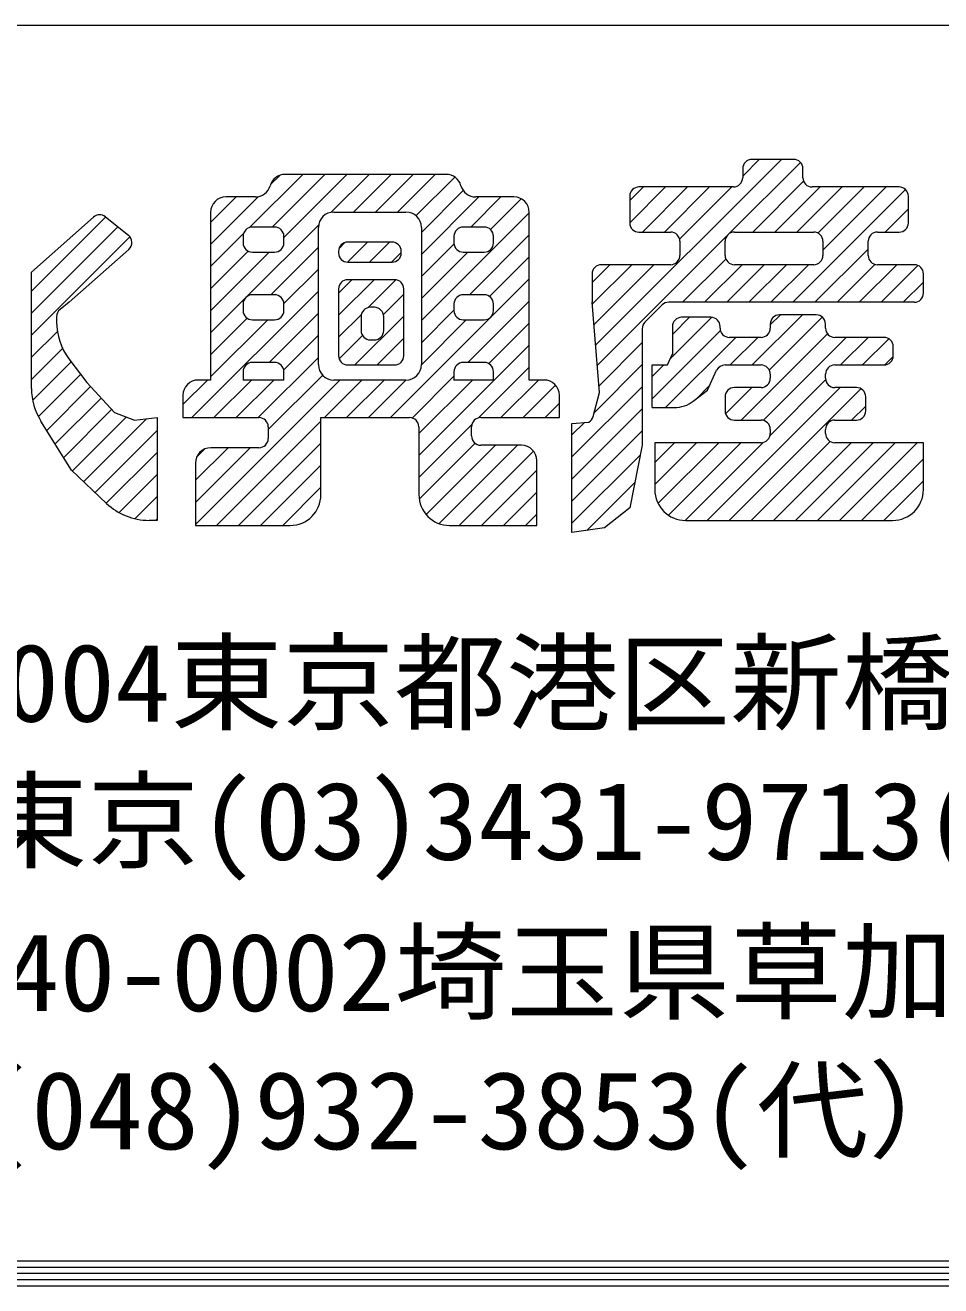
# Model space of a CAD drawing. Units: millimetres at full size; details may follow other scales. Extents: x -1603 to 1599, y -1129 to 1133.
# Drawn here: x -953 to -865.1, y -1129.2 to -1008 of the extents above; entities that cross this region are included whole.
import ezdxf
from ezdxf.enums import TextEntityAlignment as Align

# ---------------------------------------------------------------- set-up
doc = ezdxf.new("R2010")
doc.units = ezdxf.units.MM
doc.header["$LTSCALE"] = 4
doc.layers.add('0-0_0', color=7, linetype='Continuous', lineweight=18)
doc.layers.add('1-0_WAKU', color=7, linetype='Continuous', lineweight=18)
doc.styles.add('ＭＳ ゴシック', font='')
doc.styles.get('ＭＳ ゴシック').set_extended_font_data('MS Gothic')

msp = doc.modelspace()

# ---------------------------------------------------------------- linework, layer by layer
at = {"layer": '0-0_0'}
for p, q in [((-898.224, -1038.751), (-880.372, -1020.899)), ((-885.415, -1028.064), (-878.54, -1021.188)), ((-884.092, -1022.498), (-882.494, -1020.899)), ((-879.191, -1020.899), (-883.204, -1020.899)), ((-931.472, -1027.452), (-926.366, -1022.346)), ((-929.455, -1023.313), (-928.58, -1022.438)), ((-929.307, -1027.408), (-924.245, -1022.346)), ((-928.182, -1028.404), (-922.124, -1022.346)), ((-912.592, -1022.346), (-928.074, -1022.346)), ((-923.641, -1025.984), (-920.002, -1022.346)), ((-921.497, -1025.962), (-917.881, -1022.346)), ((-919.376, -1025.962), (-915.76, -1022.346)), ((-917.254, -1025.962), (-913.638, -1022.346)), ((-915.49, -1026.318), (-911.77, -1022.599)), ((-884.092, -1021.787), (-884.092, -1022.663)), ((-878.303, -1022.663), (-878.303, -1021.787)), ((-914.972, -1027.921), (-910.942, -1023.892)), ((-894.948, -1024.869), (-893.63, -1023.551)), ((-894.948, -1026.99), (-891.509, -1023.551)), ((-884.98, -1023.551), (-894.06, -1023.551)), ((-893.727, -1027.89), (-889.388, -1023.551)), ((-891.606, -1027.89), (-887.266, -1023.551)), ((-890.154, -1028.56), (-885.145, -1023.551)), ((-883.12, -1027.89), (-878.234, -1023.004)), ((-880.999, -1027.89), (-876.66, -1023.551)), ((-879.264, -1034.64), (-868.433, -1023.809)), ((-878.878, -1027.89), (-874.538, -1023.551)), ((-869.059, -1023.551), (-877.415, -1023.551)), ((-876.858, -1027.992), (-872.417, -1023.551)), ((-876.373, -1029.628), (-870.296, -1023.551)), ((-935.236, -1029.094), (-930.623, -1024.481)), ((-935.236, -1026.972), (-932.778, -1024.515)), ((-930.926, -1024.515), (-933.756, -1024.515)), ((-914.972, -1030.043), (-909.444, -1024.515)), ((-910.216, -1027.408), (-907.323, -1024.515)), ((-906.078, -1024.515), (-909.739, -1024.515)), ((-908.33, -1027.643), (-905.38, -1024.694)), ((-894.948, -1024.439), (-894.948, -1027.002)), ((-868.171, -1027.002), (-868.171, -1024.439)), ((-952.438, -1033.568), (-945.314, -1026.444)), ((-952.438, -1031.742), (-946.484, -1026.454)), ((-945.34, -1026.424), (-943.128, -1028.192)), ((-935.236, -1025.995), (-935.236, -1042.113)), ((-923.382, -1025.962), (-916.452, -1025.962)), ((-914.972, -1036.406), (-904.598, -1026.033)), ((-904.598, -1042.113), (-904.598, -1025.995)), ((-870.392, -1027.89), (-868.171, -1025.668)), ((-952.438, -1035.689), (-944.135, -1027.387)), ((-931.806, -1034.149), (-924.839, -1027.183)), ((-929.07, -1027.408), (-931.212, -1027.408)), ((-924.862, -1040.633), (-924.862, -1027.442)), ((-914.972, -1027.442), (-914.972, -1040.633)), ((-908.927, -1027.408), (-910.947, -1027.408)), ((-952.438, -1037.81), (-942.978, -1028.351)), ((-935.236, -1031.215), (-932.056, -1028.035)), ((-932.1, -1028.296), (-932.1, -1028.93)), ((-928.182, -1028.93), (-928.182, -1028.296)), ((-922.886, -1029.472), (-922.315, -1028.901)), ((-922.073, -1030.78), (-920.147, -1028.854)), ((-917.789, -1028.854), (-922.044, -1028.854)), ((-919.954, -1030.783), (-918.026, -1028.854)), ((-911.835, -1028.296), (-911.835, -1028.93)), ((-910.36, -1033.916), (-904.598, -1028.154)), ((-908.039, -1028.93), (-908.039, -1028.296)), ((-898.061, -1040.709), (-885.608, -1028.256)), ((-894.06, -1027.89), (-891.012, -1027.89)), ((-890.124, -1028.778), (-890.124, -1030.136)), ((-885.781, -1030.136), (-885.781, -1028.778)), ((-884.893, -1027.89), (-877.261, -1027.89)), ((-876.373, -1028.778), (-876.373, -1030.136)), ((-872.03, -1030.136), (-872.03, -1028.778)), ((-871.142, -1027.89), (-869.059, -1027.89)), ((-943.093, -1029.549), (-948.819, -1034.635)), ((-935.236, -1033.336), (-931.616, -1029.716)), ((-935.236, -1035.458), (-929.596, -1029.818)), ((-931.212, -1029.818), (-929.07, -1029.818)), ((-929.452, -1033.916), (-924.862, -1029.327)), ((-922.932, -1029.742), (-922.932, -1029.895)), ((-917.833, -1030.783), (-916.901, -1029.851)), ((-916.901, -1029.895), (-916.901, -1029.742)), ((-914.972, -1032.164), (-911.827, -1029.019)), ((-914.972, -1034.285), (-910.505, -1029.818)), ((-910.947, -1029.818), (-908.927, -1029.818)), ((-877.142, -1034.64), (-872.03, -1029.528)), ((-922.044, -1030.783), (-917.789, -1030.783)), ((-908.409, -1034.087), (-904.598, -1030.276)), ((-898.567, -1032.73), (-896.861, -1031.024)), ((-898.551, -1034.835), (-894.74, -1031.024)), ((-898.388, -1036.793), (-892.618, -1031.024)), ((-891.012, -1031.024), (-897.679, -1031.024)), ((-889.87, -1034.64), (-885.711, -1030.481)), ((-887.749, -1034.64), (-884.133, -1031.024)), ((-885.628, -1034.64), (-882.012, -1031.024)), ((-877.261, -1031.024), (-884.893, -1031.024)), ((-883.506, -1034.64), (-879.89, -1031.024)), ((-881.385, -1034.64), (-877.769, -1031.024)), ((-875.021, -1034.64), (-871.371, -1030.99)), ((-872.9, -1034.64), (-869.284, -1031.024)), ((-867.611, -1031.024), (-871.142, -1031.024)), ((-870.778, -1034.64), (-867.244, -1031.106)), ((-952.438, -1042.916), (-952.438, -1031.742)), ((-928.186, -1034.771), (-924.862, -1031.448)), ((-922.932, -1033.761), (-921.642, -1032.47)), ((-922.932, -1035.882), (-919.52, -1032.47)), ((-917.548, -1032.47), (-922.044, -1032.47)), ((-920.077, -1035.148), (-917.412, -1032.484)), ((-917.93, -1045.729), (-904.598, -1032.397)), ((-898.567, -1031.912), (-898.567, -1034.64)), ((-866.723, -1033.752), (-866.723, -1031.912)), ((-937.022, -1045.729), (-924.862, -1033.57)), ((-922.932, -1033.358), (-922.932, -1039.778)), ((-916.66, -1039.778), (-916.66, -1033.358)), ((-868.657, -1034.64), (-866.723, -1032.706)), ((-948.819, -1034.635), (-949.692, -1035.332)), ((-935.236, -1037.579), (-931.867, -1034.21)), ((-932.1, -1034.804), (-932.1, -1035.439)), ((-929.07, -1033.916), (-931.212, -1033.916)), ((-928.182, -1035.439), (-928.182, -1034.804)), ((-918.616, -1035.808), (-916.66, -1033.853)), ((-911.835, -1034.804), (-911.835, -1035.439)), ((-908.927, -1033.916), (-910.947, -1033.916)), ((-910.505, -1040.425), (-904.598, -1034.518)), ((-908.039, -1035.439), (-908.039, -1034.804)), ((-891.831, -1034.9), (-893.482, -1036.549)), ((-867.611, -1034.64), (-891.204, -1034.64)), ((-950.025, -1036.026), (-950.025, -1036.517)), ((-935.236, -1039.7), (-931.709, -1036.174)), ((-929.597, -1040.425), (-924.862, -1035.691)), ((-922.932, -1038.004), (-920.735, -1035.806)), ((-921.352, -1040.666), (-916.66, -1035.974)), ((-920.761, -1036.01), (-920.761, -1037.368)), ((-919.478, -1035.122), (-919.873, -1035.122)), ((-918.59, -1037.368), (-918.59, -1036.01)), ((-914.972, -1038.528), (-911.835, -1035.392)), ((-891.07, -1040.082), (-887.08, -1036.092)), ((-890.847, -1037.738), (-889.195, -1036.086)), ((-887.152, -1036.086), (-889.959, -1036.086)), ((-883.169, -1040.666), (-878.348, -1035.845)), ((-881.538, -1041.156), (-876.444, -1036.062)), ((-881.439, -1036.815), (-880.469, -1035.845)), ((-877.02, -1035.845), (-880.551, -1035.845)), ((-952.438, -1039.932), (-949.95, -1037.444)), ((-935.236, -1041.822), (-929.741, -1036.327)), ((-931.212, -1036.327), (-929.07, -1036.327)), ((-914.973, -1040.651), (-910.65, -1036.327)), ((-910.947, -1036.327), (-908.927, -1036.327)), ((-908.499, -1040.54), (-904.598, -1036.64)), ((-892.777, -1043.911), (-886.228, -1037.362)), ((-890.847, -1036.974), (-890.847, -1039.702)), ((-886.264, -1037.127), (-886.264, -1036.974)), ((-881.439, -1036.733), (-881.439, -1037.127)), ((-876.132, -1037.127), (-876.132, -1036.733)), ((-928.198, -1041.148), (-924.862, -1037.812)), ((-922.881, -1040.074), (-920.632, -1037.824)), ((-919.873, -1038.256), (-919.478, -1038.256)), ((-919.231, -1040.666), (-916.66, -1038.095)), ((-897.898, -1042.667), (-893.742, -1038.512)), ((-891.51, -1044.764), (-884.76, -1038.015)), ((-882.327, -1038.015), (-885.376, -1038.015)), ((-885.29, -1040.666), (-882.638, -1038.015)), ((-884.23, -1045.97), (-875.936, -1037.676)), ((-882.132, -1045.994), (-874.153, -1038.015)), ((-870.506, -1038.015), (-875.244, -1038.015)), ((-874.684, -1040.666), (-872.032, -1038.015)), ((-872.562, -1040.666), (-870.044, -1038.148)), ((-952.438, -1042.053), (-949.439, -1039.054)), ((-915.213, -1049.376), (-904.598, -1038.761)), ((-870.434, -1040.66), (-869.624, -1039.85)), ((-869.618, -1039.778), (-869.618, -1038.903)), ((-952.322, -1044.059), (-948.623, -1040.36)), ((-948.84, -1040.071), (-947.13, -1042.349)), ((-929.07, -1040.425), (-931.212, -1040.425)), ((-930.658, -1045.729), (-924.862, -1039.934)), ((-922.044, -1040.666), (-917.548, -1040.666)), ((-908.927, -1040.425), (-910.947, -1040.425)), ((-909.474, -1045.758), (-904.598, -1040.882)), ((-898.375, -1045.266), (-893.742, -1040.633)), ((-892.777, -1041.79), (-891.654, -1040.666)), ((-885.788, -1040.666), (-882.327, -1040.666)), ((-875.244, -1040.666), (-870.506, -1040.666)), ((-951.758, -1045.616), (-947.714, -1041.572)), ((-937.889, -1044.475), (-935.527, -1042.113)), ((-936.683, -1055.997), (-922.799, -1042.113)), ((-935.236, -1042.113), (-936.409, -1042.113)), ((-934.9, -1045.729), (-931.284, -1042.113)), ((-932.779, -1045.729), (-929.163, -1042.113)), ((-932.1, -1041.313), (-932.1, -1042.113)), ((-928.182, -1042.113), (-932.1, -1042.113)), ((-929.687, -1046.88), (-924.455, -1041.648)), ((-928.182, -1042.113), (-928.182, -1041.313)), ((-924.294, -1045.729), (-920.678, -1042.113)), ((-916.452, -1042.113), (-923.382, -1042.113)), ((-922.172, -1045.729), (-918.556, -1042.113)), ((-920.051, -1045.729), (-916.433, -1042.111)), ((-915.849, -1045.77), (-911.835, -1041.756)), ((-915.213, -1047.254), (-910.071, -1042.113)), ((-911.835, -1041.313), (-911.835, -1042.113)), ((-908.039, -1042.113), (-911.835, -1042.113)), ((-908.039, -1042.113), (-908.039, -1041.313)), ((-907.323, -1045.729), (-903.707, -1042.113)), ((-903.183, -1042.113), (-904.598, -1042.113)), ((-887.47, -1043.077), (-886.595, -1041.182)), ((-881.463, -1047.446), (-876.117, -1042.1)), ((-881.439, -1041.554), (-881.439, -1041.948)), ((-876.132, -1041.948), (-876.132, -1041.554)), ((-950.975, -1046.954), (-946.766, -1042.746)), ((-905.202, -1045.729), (-902.084, -1042.611)), ((-900.497, -1049.509), (-893.742, -1042.754)), ((-888.84, -1044.142), (-887.47, -1043.077)), ((-888.506, -1043.882), (-887.272, -1042.648)), ((-887.508, -1055.612), (-874.732, -1042.836)), ((-885.734, -1045.353), (-883.217, -1042.836)), ((-885.387, -1055.612), (-872.728, -1042.953)), ((-882.327, -1042.836), (-884.893, -1042.836)), ((-873.16, -1042.836), (-875.244, -1042.836)), ((-950.158, -1048.259), (-945.752, -1043.852)), ((-937.889, -1043.593), (-937.889, -1045.729)), ((-903.08, -1045.729), (-901.703, -1044.352)), ((-901.703, -1045.729), (-901.703, -1043.593)), ((-885.781, -1043.724), (-885.781, -1045.082)), ((-873.623, -1045.97), (-872.272, -1044.618)), ((-872.272, -1045.082), (-872.272, -1043.724)), ((-949.342, -1049.564), (-944.736, -1044.958)), ((-948.509, -1050.852), (-943.328, -1045.672)), ((-947.422, -1051.886), (-941.37, -1045.834)), ((-940.376, -1045.724), (-940.376, -1055.607)), ((-937.889, -1045.729), (-930.575, -1045.729)), ((-924.621, -1053.134), (-924.621, -1045.729)), ((-924.621, -1045.729), (-916.101, -1045.729)), ((-909.259, -1045.729), (-901.703, -1045.729)), ((-900.497, -1051.631), (-893.742, -1044.876)), ((-892.777, -1044.764), (-890.656, -1044.764)), ((-948.578, -1050.786), (-951.537, -1046.055)), ((-946.335, -1052.921), (-940.376, -1046.962)), ((-934.659, -1056.094), (-924.621, -1046.056)), ((-929.687, -1046.617), (-929.687, -1047.734)), ((-915.213, -1051.497), (-910.117, -1046.401)), ((-915.213, -1046.617), (-915.213, -1053.134)), ((-910.147, -1047.492), (-910.147, -1046.617)), ((-900.497, -1047.388), (-899.298, -1046.189)), ((-900.497, -1053.752), (-893.742, -1046.997)), ((-884.893, -1045.97), (-882.327, -1045.97)), ((-881.439, -1046.858), (-881.439, -1047.251)), ((-876.132, -1047.251), (-876.132, -1046.858)), ((-875.244, -1045.97), (-873.16, -1045.97)), ((-932.538, -1056.094), (-924.621, -1048.178)), ((-915.174, -1053.58), (-909.792, -1048.198)), ((-914.515, -1055.042), (-907.853, -1048.38)), ((-913.267, -1055.915), (-905.732, -1048.38)), ((-905.354, -1048.38), (-909.259, -1048.38)), ((-892.536, -1048.139), (-892.536, -1052.652)), ((-882.327, -1048.139), (-892.536, -1048.139)), ((-892.536, -1050.034), (-890.642, -1048.139)), ((-892.536, -1052.155), (-888.52, -1048.139)), ((-892.22, -1053.96), (-886.399, -1048.139)), ((-891.231, -1055.093), (-884.278, -1048.139)), ((-889.625, -1055.608), (-882.132, -1048.115)), ((-883.266, -1055.612), (-875.678, -1048.025)), ((-881.144, -1055.612), (-873.671, -1048.139)), ((-879.023, -1055.612), (-871.55, -1048.139)), ((-876.902, -1055.612), (-869.428, -1048.139)), ((-866.723, -1048.139), (-875.244, -1048.139)), ((-874.78, -1055.612), (-867.307, -1048.139)), ((-866.723, -1052.652), (-866.723, -1048.139)), ((-945.248, -1053.955), (-940.376, -1049.083)), ((-936.683, -1051.754), (-933.55, -1048.622)), ((-936.683, -1053.876), (-931.429, -1048.622)), ((-936.549, -1049.499), (-935.806, -1048.756)), ((-930.575, -1048.622), (-935.203, -1048.622)), ((-911.325, -1056.094), (-904.187, -1048.957)), ((-900.497, -1055.873), (-893.927, -1049.303)), ((-945.226, -1053.976), (-948.578, -1050.786)), ((-936.683, -1050.102), (-936.683, -1056.094)), ((-930.416, -1056.094), (-924.621, -1050.299)), ((-909.203, -1056.094), (-903.874, -1050.765)), ((-903.874, -1056.094), (-903.874, -1049.86)), ((-872.659, -1055.612), (-866.723, -1049.677)), ((-944.012, -1054.84), (-940.376, -1051.204)), ((-899.084, -1056.581), (-894.458, -1051.955)), ((-870.538, -1055.612), (-866.723, -1051.798)), ((-928.295, -1056.094), (-924.621, -1052.42)), ((-907.082, -1056.094), (-903.874, -1052.887)), ((-942.486, -1055.436), (-940.376, -1053.326)), ((-940.376, -1055.607), (-941.145, -1055.607)), ((-940.536, -1055.607), (-940.376, -1055.447)), ((-904.961, -1056.094), (-903.874, -1055.008)), ((-889.576, -1055.612), (-869.683, -1055.612)), ((-936.683, -1056.094), (-927.581, -1056.094)), ((-912.253, -1056.094), (-903.874, -1056.094))]:
    msp.add_line(p, q, dxfattribs=at)
for points in [[(-898.476, -1045.634), (-897.843, -1043.318), (-898.567, -1034.64)], [(-893.742, -1037.177), (-893.742, -1048.38), (-894.948, -1054.407), (-897.361, -1056.336), (-900.497, -1056.783)], [(-892.777, -1044.764), (-892.777, -1040.666), (-891.33, -1040.666), (-890.847, -1039.582)], [(-947.13, -1042.349), (-944.477, -1045.242), (-942.547, -1045.965), (-940.376, -1045.724)], [(-900.497, -1056.783), (-900.497, -1046.287), (-898.862, -1046.154)]]:
    msp.add_lwpolyline(points, dxfattribs=at)
for centre, radius, start, end in [((-883.204, -1021.787), 0.888, 90, 180), ((-879.191, -1021.787), 0.888, 0, 90), ((-928.074, -1023.826), 1.48, 90, 164.512), ((-912.592, -1023.826), 1.48, 15.488, 90), ((-884.98, -1022.663), 0.888, 270, 0), ((-877.415, -1022.663), 0.888, 180, 270), ((-930.926, -1023.035), 1.48, 270, 344.512), ((-909.739, -1023.035), 1.48, 195.488, 270), ((-894.06, -1024.439), 0.888, 90, 180), ((-869.059, -1024.439), 0.888, 0, 90), ((-933.756, -1025.995), 1.48, 90, 180), ((-906.078, -1025.995), 1.48, 0, 90), ((-945.894, -1027.118), 0.888, 51.361, 131.612), ((-923.382, -1027.442), 1.48, 90, 180), ((-916.452, -1027.442), 1.48, 0, 90), ((-931.212, -1028.296), 0.888, 90, 180), ((-929.07, -1028.296), 0.888, 0, 90), ((-910.947, -1028.296), 0.888, 90, 180), ((-908.927, -1028.296), 0.888, 0, 90), ((-894.06, -1027.002), 0.888, 180, 270), ((-869.059, -1027.002), 0.888, 270, 0), ((-943.683, -1028.885), 0.888, 311.612, 51.361), ((-931.212, -1028.93), 0.888, 180, 270), ((-929.07, -1028.93), 0.888, 270, 0), ((-922.044, -1029.742), 0.888, 90, 180), ((-917.789, -1029.742), 0.888, 0, 90), ((-910.947, -1028.93), 0.888, 180, 270), ((-908.927, -1028.93), 0.888, 270, 0), ((-891.012, -1028.778), 0.888, 0, 90), ((-884.893, -1028.778), 0.888, 90, 180), ((-877.261, -1028.778), 0.888, 0, 90), ((-871.142, -1028.778), 0.888, 90, 180), ((-922.044, -1029.895), 0.888, 180, 270), ((-917.789, -1029.895), 0.888, 270, 0), ((-891.012, -1030.136), 0.888, 270, 0), ((-884.893, -1030.136), 0.888, 180, 270), ((-877.261, -1030.136), 0.888, 270, 0), ((-871.142, -1030.136), 0.888, 180, 270), ((-897.679, -1031.912), 0.888, 90, 180), ((-867.611, -1031.912), 0.888, 0, 90), ((-922.044, -1033.358), 0.888, 90, 180), ((-917.548, -1033.358), 0.888, 0, 90), ((-867.611, -1033.752), 0.888, 270, 0), ((-931.212, -1034.804), 0.888, 90, 180), ((-929.07, -1034.804), 0.888, 0, 90), ((-910.947, -1034.804), 0.888, 90, 180), ((-908.927, -1034.804), 0.888, 0, 90), ((-891.204, -1035.528), 0.888, 90, 134.9788), ((-949.137, -1036.026), 0.888, 128.639, 180), ((-931.212, -1035.439), 0.888, 180, 270), ((-929.07, -1035.439), 0.888, 270, 0), ((-919.873, -1036.01), 0.888, 90, 180), ((-919.478, -1036.01), 0.888, 0, 90), ((-910.947, -1035.439), 0.888, 180, 270), ((-908.927, -1035.439), 0.888, 270, 0), ((-889.959, -1036.974), 0.888, 90, 180), ((-887.152, -1036.974), 0.888, 0, 90), ((-880.551, -1036.733), 0.888, 90, 180), ((-877.02, -1036.733), 0.888, 0, 90), ((-944.105, -1036.517), 5.92, 180, 216.89), ((-919.873, -1037.368), 0.888, 180, 270), ((-919.478, -1037.368), 0.888, 270, 0), ((-892.854, -1037.177), 0.888, 134.9788, 180), ((-885.376, -1037.127), 0.888, 180, 270), ((-882.327, -1037.127), 0.888, 270, 0), ((-875.244, -1037.127), 0.888, 180, 270), ((-870.506, -1038.903), 0.888, 0, 90), ((-922.044, -1039.778), 0.888, 180, 270), ((-917.548, -1039.778), 0.888, 270, 0), ((-870.506, -1039.778), 0.888, 270, 0), ((-931.212, -1041.313), 0.888, 90, 180), ((-929.07, -1041.313), 0.888, 0, 90), ((-923.382, -1040.633), 1.48, 180, 270), ((-916.452, -1040.633), 1.48, 270, 0), ((-910.947, -1041.313), 0.888, 90, 180), ((-908.927, -1041.313), 0.888, 0, 90), ((-885.788, -1041.554), 0.888, 90, 155.209), ((-882.327, -1041.554), 0.888, 0, 90), ((-875.244, -1041.554), 0.888, 90, 180), ((-936.409, -1043.593), 1.48, 90, 180), ((-903.183, -1043.593), 1.48, 0, 90), ((-882.327, -1041.948), 0.888, 270, 0), ((-875.244, -1041.948), 0.888, 180, 270), ((-946.518, -1042.916), 5.92, 180, 212.024), ((-884.893, -1043.724), 0.888, 90, 180), ((-873.16, -1043.724), 0.888, 0, 90), ((-890.656, -1041.804), 2.96, 270, 307.854), ((-930.575, -1046.617), 0.888, 0, 90), ((-916.101, -1046.617), 0.888, 0, 90), ((-909.259, -1046.617), 0.888, 90, 180), ((-899.332, -1045.401), 0.888, 301.98631, 344.73412), ((-884.893, -1045.082), 0.888, 180, 270), ((-873.16, -1045.082), 0.888, 270, 0), ((-882.327, -1046.858), 0.888, 0, 90), ((-875.244, -1046.858), 0.888, 90, 180), ((-930.575, -1047.734), 0.888, 270, 0), ((-909.259, -1047.492), 0.888, 180, 270), ((-905.354, -1049.86), 1.48, 0, 90), ((-882.327, -1047.251), 0.888, 270, 0), ((-875.244, -1047.251), 0.888, 180, 270), ((-935.203, -1050.102), 1.48, 90, 180), ((-927.581, -1053.134), 2.96, 270, 0), ((-912.253, -1053.134), 2.96, 180, 270), ((-889.576, -1052.652), 2.96, 180, 270), ((-869.683, -1052.652), 2.96, 270, 0), ((-941.145, -1049.687), 5.92, 226.418, 270)]:
    msp.add_arc(centre, radius, start, end, dxfattribs=at)
at = {"layer": '1-0_WAKU'}
for p, q in [((-1602, -1008), (1598, -1008)), ((-1600.8, -1126.8), (1596.8, -1126.8)), ((-1602, -1128), (1598, -1128)), ((-1601.4, -1127.4), (1597.4, -1127.4)), ((-1603.2, -1129.2), (1599.2, -1129.2)), ((-1602.6, -1128.6), (1598.6, -1128.6))]:
    msp.add_line(p, q, dxfattribs=at)

# ---------------------------------------------------------------- texts
at = {"layer": '0-0_0', "style": 'ＭＳ ゴシック', "width": 1.05}
for s, p in [('本社〒105-0004東京都港区新橋5-8-11新橋エンタービル3Ｆ', (-1014.22, -1077.212)), ('TEL.東京(03)3431-9713(代）  FAX.(03)3431-9708', (-979.273, -1090.502)), ('関東支店〒340-0002埼玉県草加市青柳6-16-1', (-1014.22, -1105.036)), ('TEL.(048)932-3853(代）  FAX.(048)931-8164', (-979.273, -1118.326))]:
    msp.add_text(s, height=7.507, dxfattribs=at).set_placement(p, align=Align.BOTTOM_LEFT)

doc.saveas('drawing.dxf')
